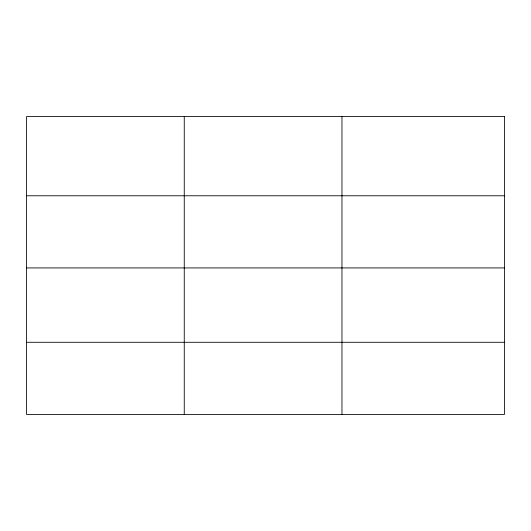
<?xml version="1.0" encoding="UTF-8"?>
<svg xmlns="http://www.w3.org/2000/svg" width="531" height="531" viewBox="0 0 531 531"><rect width="100%" height="100%" fill="white"/><g stroke="black" fill="none" stroke-linecap="round" stroke-linejoin="round"><path stroke-width="0.8" d="M26.55 195.773L504.45 195.773M26.55 267.929L504.45 267.929M26.55 342.283L504.45 342.283M341.964 116.561L341.964 414.439M184.257 116.561L184.257 414.439M504.45 116.561L26.55 116.561L26.55 414.439L504.45 414.439L504.45 116.561"/></g></svg>
